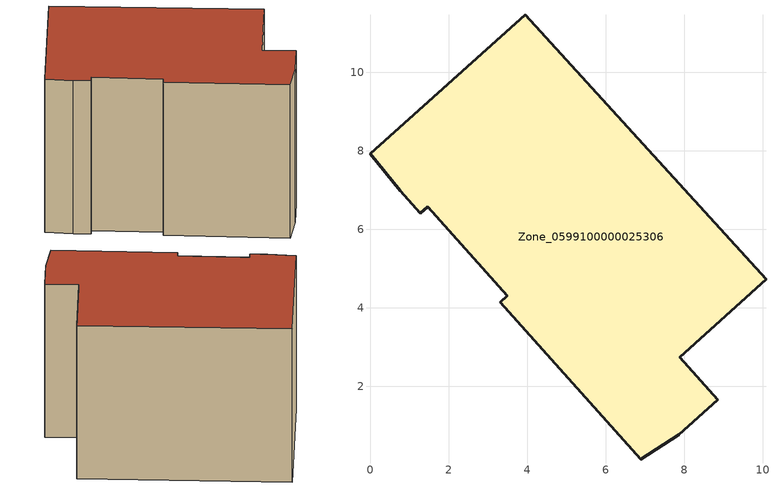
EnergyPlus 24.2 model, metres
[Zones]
Zone_0599100000025306
 floor ground (C_G): 3.49,4.3 1.46,6.57 1.27,6.41 0.76,6.98 0,7.92 3.94,11.47 10.08,4.73 7.88,2.74 8.85,1.66 7.85,0.76 6.88,0.14 3.3,4.14 z0
 wall outside (C_F): 7.85,0.76 8.85,1.66 7.88,2.74 10.08,4.73 3.94,11.47 0,7.92 0.76,6.98 1.27,6.41 1.46,6.57 3.49,4.3 3.3,4.14 6.88,0.14 7.85,0.76 z0:7.97
 roof outside (C_R): 3.49,4.3 3.3,4.14 6.88,0.14 7.85,0.76 8.85,1.66 7.88,2.74 10.08,4.73 3.94,11.47 0,7.92 0.76,6.98 1.27,6.41 1.46,6.57 z7.97
[BUILDING]
Pand.0599100000025306: North Axis=0; Terrain=City; Loads Convergence Tolerance Value=0.04; Temperature Convergence Tolerance Value=0.4; Solar Distribution=FullExterior; Maximum Number of Warmup Days=25; Minimum Number of Warmup Days=1
[Site:Location]
Rotterdam.The.Hague.AP_ZH_NLD Design_Conditions: Latitude=51.96; Longitude=4.45; Time Zone=1; Elevation=-4.5
[SITE:GROUNDTEMPERATURE:BUILDINGSURFACE]
18, 18, 18, 18, 18, 18, 18, 18, 18, 18, 18, 18
[MATERIAL] Thermal Absorptance=0.9; Solar Absorptance=0.7; Visible Absorptance=0.7
Name | Roughness | Thickness | Conductivity | Density | Specific Heat
G.TC.1946 | MediumSmooth | 0.15 | 1 | 540 | 1210
F.TC.1946 | Rough | 0.3 | 0.857143 | 1920 | 840
R.TC.1946 | MediumRough | 0.2 | 0.909091 | 1500 | 1000
[CONSTRUCTION]
C_G: G.TC.1946
C_F: F.TC.1946
C_R: R.TC.1946
[ZONE]
Zone_0599100000025306: Type=1; Multiplier=1; Ceiling Height=Autocalculate; Volume=Autocalculate; Floor Area=autocalculate; Part of Total Floor Area=Yes
[ZONEINFILTRATION:DESIGNFLOWRATE]
Infil_Zone_0599100000025306: Zone or ZoneList or Space or SpaceList=Zone_0599100000025306; Schedule=AlwaysOn; Design Flow Rate Calculation Method=Flow/Area; Flow Rate per Floor Area=0.003; Constant Term Coefficient=1; Temperature Term Coefficient=0; Velocity Term Coefficient=0; Velocity Squared Term Coefficient=0
[HVACTEMPLATE:ZONE:IDEALLOADSAIRSYSTEM]
Zone_0599100000025306: Maximum Heating Supply Air Temperature=50; Minimum Cooling Supply Air Temperature=13; Maximum Heating Supply Air Humidity Ratio=0.0156; Minimum Cooling Supply Air Humidity Ratio=0.0077; Heating Limit=NoLimit; Cooling Limit=NoLimit; Dehumidification Control Type=ConstantSensibleHeatRatio; Cooling Sensible Heat Ratio=0.7; Dehumidification Setpoint=60; Humidification Control Type=None; Humidification Setpoint=30; Outdoor Air Method=None; Outdoor Air Flow Rate per Person=0.00944; Outdoor Air Flow Rate per Zone Floor Area=0; Outdoor Air Flow Rate per Zone=0; Demand Controlled Ventilation Type=None; Outdoor Air Economizer Type=NoEconomizer; Heat Recovery Type=None; Sensible Heat Recovery Effectiveness=0.7; Latent Heat Recovery Effectiveness=0.65
[ZONECONTROL:THERMOSTAT]
ThermostatControl_Zone_0599100000025306: Zone or ZoneList=Zone_0599100000025306; Control Type Schedule=DualSetpointControlType; Control 1=Thermostat_Zone_0599100000025306; Temperature Difference Between Cutout And Setpoint=0
[THERMOSTATSETPOINT:DUALSETPOINT]
Thermostat_Zone_0599100000025306: Heating Setpoint Temperature Schedule=HeatingSetpoint_Zone_0599100000025306; Cooling Setpoint Temperature Schedule=CoolingSetpoint_Zone_0599100000025306
[SCHEDULE:COMPACT]
HeatingSetpoint_Zone_0599100000025306: Through: 12/31, For: AllDays, Until: 24:00, 21
CoolingSetpoint_Zone_0599100000025306: Through: 12/31, For: AllDays, Until: 24:00, 24
DualSetpointControlType: Through: 12/31, For: AllDays, Until: 24:00, 4
AlwaysOn: Through: 12/31, For: AllDays, Until: 24:00, 1
